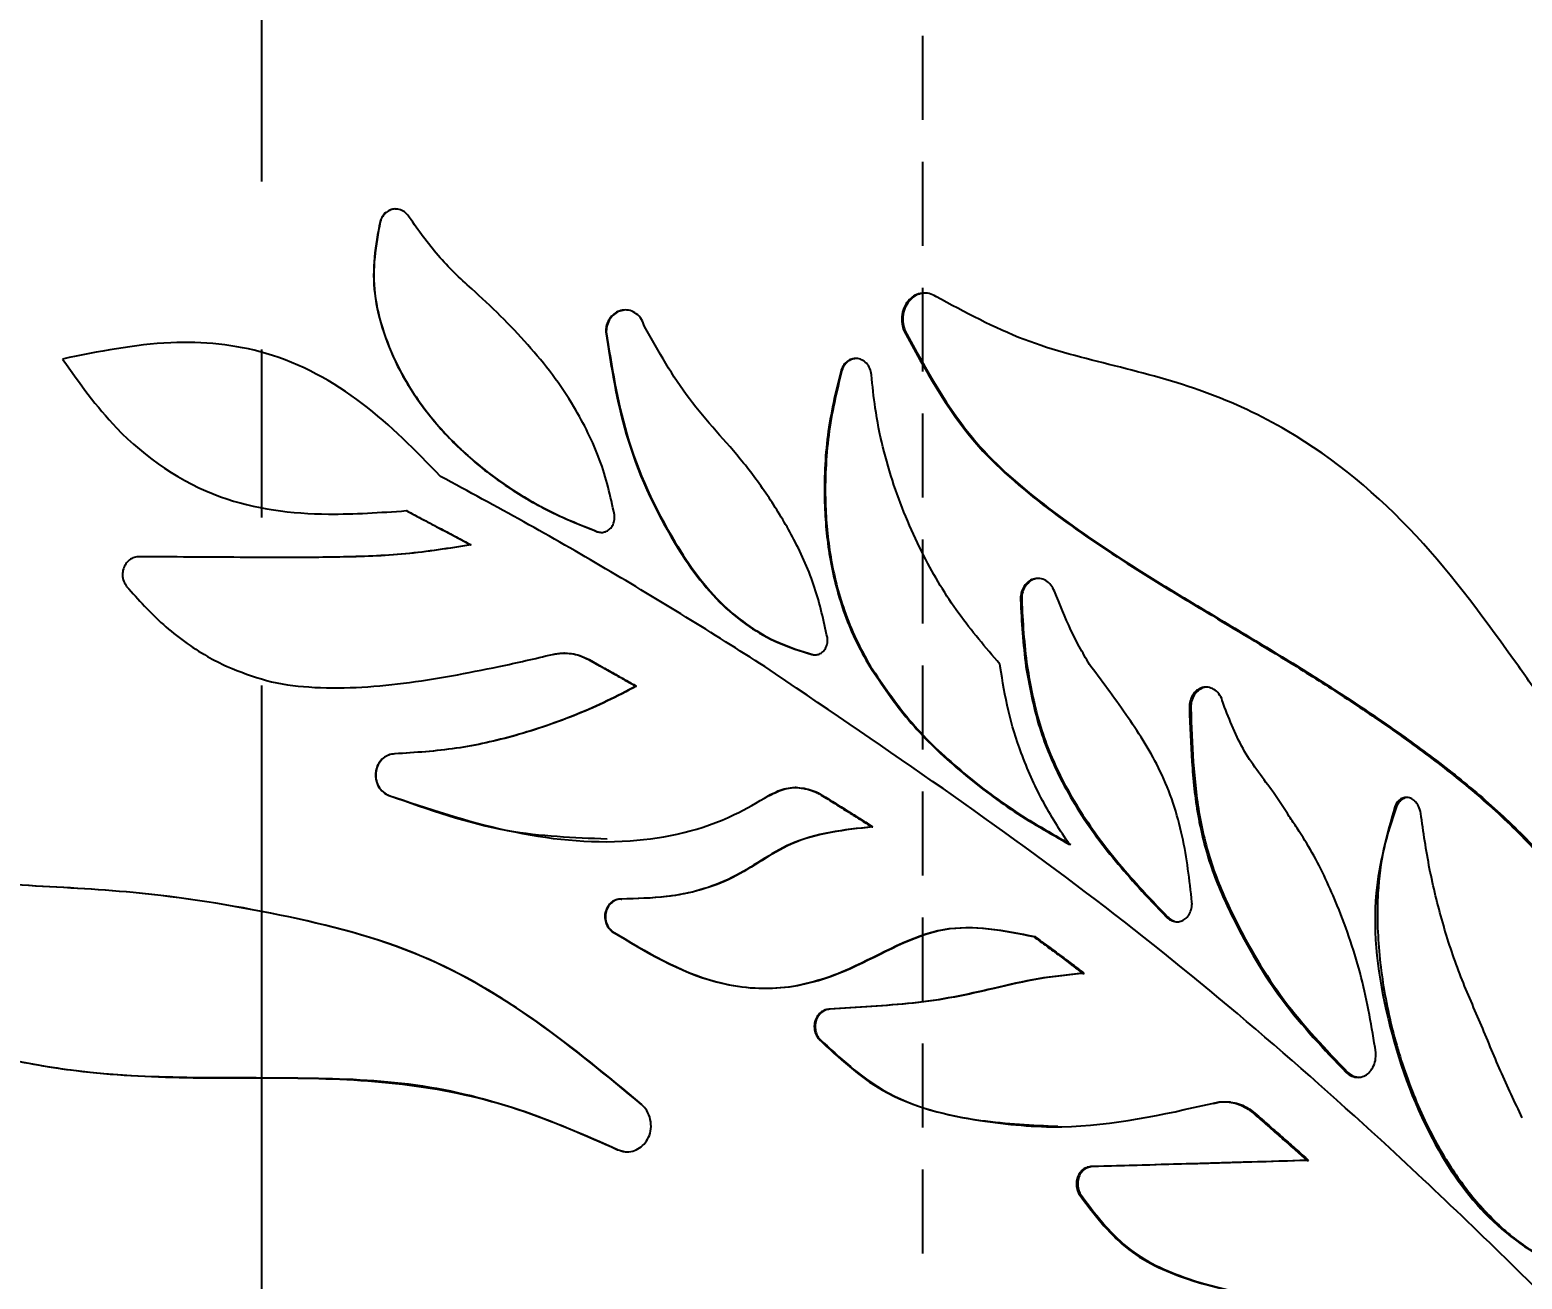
# Model space of a CAD drawing. Header units: millimetres. Extents: x 8 to 832, y 8 to 585.
# Drawn here: x 516.77 to 539.34, y 215.61 to 234.5 of the extents above; entities that cross this region are included whole.
import ezdxf

# ---------------------------------------------------------------- set-up
doc = ezdxf.new("R2010")
doc.units = ezdxf.units.MM
doc.linetypes.add('CENTERX2', pattern=[20.32, 12.7, -2.54, 2.54, -2.54])
doc.linetypes.add('HIDDEN', pattern=[1.905, 1.27, -0.635])
for name, color, linetype in [('CENTERLINE', 4, 'CENTERX2'), ('DIMENSIONS', 2, 'Continuous'), ('HIDDEN', 3, 'HIDDEN')]:
    doc.layers.add(name, color=color, linetype=linetype)
doc.layers.add('OUTLINE', color=7, linetype='Continuous', lineweight=25)
doc.styles.add('SLDTEXTSTYLE0', font='TXT', dxfattribs={"width": 0.75})
doc.dimstyles.new('SLDDIMSTYLE0', dxfattribs={"dimtxt": 3.5, "dimasz": 2, "dimexe": 0, "dimexo": 0.0625, "dimgap": 0.875, "dimtad": 1, "dimrnd": 1e-09, "dimzin": 12, "dimdsep": 46, "dimtxsty": 'SLDTEXTSTYLE0', "dimsah": 1, "dimcen": 0.09, "dimadec": 0, "dimazin": 3, "dimtfac": 1, "dimtofl": 0, "dimtmove": 0, "dimatfit": 3, "dimfxl": 0, "dimfrac": 2, "dimtolj": 1, "dimtzin": 12, "dimarcsym": 0})

# ---------------------------------------------------------------- blocks, each defined once
blk = doc.blocks.new('_D_13')
at = {"layer": 'DIMENSIONS'}
for p, q in [((583.772, 175.413), (583.772, 68.582)), ((520.272, 130.638), (520.272, 68.582)), ((520.272, 70.582), (583.772, 70.582))]:
    blk.add_line(p, q, dxfattribs=at)
for points in [[(520.272, 70.582), (522.272, 70.082), (522.272, 71.082)], [(583.772, 70.582), (581.772, 71.082), (581.772, 70.082)]]:
    blk.add_solid(points, dxfattribs=at)
at = {"layer": 'DIMENSIONS', "insert": (547.497, 75.094), "char_height": 3.5, "attachment_point": 1, "style": 'SLDTEXTSTYLE0'}
blk.add_mtext('63,5', dxfattribs=at)

msp = doc.modelspace()

# ---------------------------------------------------------------- linework, layer by layer
at = {"layer": 'CENTERLINE'}
msp.add_line((520.272, 468.427), (520.272, 113.667), dxfattribs=at)
at = {"layer": 'HIDDEN'}
msp.add_line((530.272, 183.612), (530.272, 263.612), dxfattribs=at)
at = {"layer": 'OUTLINE'}
for p, q in [((522.064, 231.6), (522.066, 231.6)), ((530.472, 230.468), (530.488, 230.468)), ((525.477, 229.936), (525.485, 229.936)), ((529.987, 229.954), (530.003, 229.954)), ((529.037, 229.348), (529.051, 229.348)), ((522.459, 227.23), (522.463, 227.23)), ((525.347, 226.912), (525.355, 226.912)), ((525.355, 226.912), (525.414, 226.902)), ((523.435, 226.713), (523.44, 226.713)), ((518.422, 226.534), (518.419, 226.534)), ((531.753, 225.886), (531.771, 225.886)), ((524.853, 225.076), (524.845, 225.076)), ((525.225, 224.978), (525.41, 224.874)), ((528.597, 225.053), (528.611, 225.053)), ((528.611, 225.053), (528.663, 225.05)), ((525.934, 224.575), (525.943, 224.575)), ((528.356, 223.041), (528.341, 223.041)), ((522.198, 222.924), (522.201, 222.924)), ((527.943, 222.921), (527.955, 222.921)), ((537.415, 222.758), (537.441, 222.758)), ((529.506, 222.447), (529.52, 222.447)), ((525.711, 221.357), (525.719, 221.357)), ((525.569, 220.868), (525.577, 220.868)), ((531.95, 220.789), (531.968, 220.789)), ((532.696, 220.233), (532.715, 220.233)), ((528.698, 219.241), (528.711, 219.241)), ((536.679, 218.733), (536.705, 218.733)), ((526.018, 218.249), (526.026, 218.249)), ((534.928, 218.287), (534.9, 218.287)), ((525.665, 217.566), (525.776, 217.536)), ((536.086, 217.404), (536.111, 217.404)), ((532.639, 216.892), (532.658, 216.892))]:
    msp.add_line(p, q, dxfattribs=at)
for points, knots in [([(522.506, 231.667), (522.489, 231.691), (522.454, 231.739), (522.377, 231.783), (522.295, 231.797), (522.218, 231.781), (522.15, 231.742), (522.094, 231.681), (522.074, 231.628), (522.064, 231.6)], [0, 0, 0, 0, 0.152923, 0.306347, 0.446994, 0.57775, 0.70898, 0.846832, 1, 1, 1, 1]), ([(522.303, 231.791), (522.301, 231.791), (522.274, 231.796), (522.22, 231.779), (522.153, 231.742), (522.097, 231.68), (522.077, 231.628), (522.066, 231.6)], [0, 0, 0, 0, 0.019071, 0.251488, 0.484747, 0.729564, 1, 1, 1, 1]), ([(525.609, 227.166), (525.579, 227.306), (525.52, 227.589), (525.392, 228.007), (525.214, 228.411), (524.98, 228.843), (524.677, 229.291), (524.301, 229.746), (523.89, 230.178), (523.511, 230.532), (523.095, 230.905), (522.781, 231.27), (522.575, 231.567), (522.506, 231.667)], [0, 0, 0, 0, 0.077432, 0.155198, 0.23482, 0.315145, 0.419929, 0.525687, 0.633448, 0.741568, 0.805594, 0.93469, 1, 1, 1, 1]), ([(522.064, 231.6), (522.03, 231.422), (521.963, 231.063), (521.961, 230.492), (522.106, 229.911), (522.366, 229.303), (522.759, 228.705), (523.271, 228.142), (523.869, 227.657), (524.433, 227.309), (524.936, 227.076), (525.21, 226.967), (525.347, 226.912)], [0, 0, 0, 0, 0.086524, 0.174554, 0.270958, 0.370794, 0.489583, 0.611738, 0.733506, 0.857726, 0.928735, 1, 1, 1, 1]), ([(522.066, 231.6), (522.033, 231.422), (521.966, 231.063), (521.964, 230.492), (522.108, 229.912), (522.368, 229.305), (522.761, 228.707), (523.273, 228.145), (523.871, 227.66), (524.436, 227.311), (524.94, 227.077), (525.217, 226.967), (525.355, 226.912)], [0, 0, 0, 0, 0.086469, 0.174449, 0.270646, 0.370267, 0.48891, 0.610915, 0.73257, 0.856668, 0.928202, 1, 1, 1, 1]), ([(530.472, 230.468), (530.439, 230.486), (530.373, 230.521), (530.261, 230.525), (530.156, 230.492), (530.065, 230.424), (529.994, 230.324), (529.954, 230.197), (529.951, 230.067), (529.976, 229.988), (529.987, 229.954)], [0, 0, 0, 0, 0.1205068, 0.2414651, 0.3574181, 0.4763953, 0.6027359, 0.7405818, 0.888464, 1, 1, 1, 1]), ([(530.274, 230.518), (530.24, 230.51), (530.17, 230.493), (530.08, 230.423), (530.009, 230.323), (529.969, 230.196), (529.966, 230.066), (529.992, 229.988), (530.003, 229.954)], [0, 0, 0, 0, 0.150686, 0.308452, 0.475888, 0.658258, 0.853725, 1, 1, 1, 1]), ([(526.064, 230.013), (526.052, 230.051), (526.027, 230.126), (525.947, 230.212), (525.85, 230.261), (525.75, 230.27), (525.658, 230.245), (525.579, 230.19), (525.516, 230.11), (525.483, 230.021), (525.478, 229.96), (525.477, 229.936)], [0, 0, 0, 0, 0.12992, 0.260366, 0.377355, 0.484732, 0.587018, 0.690632, 0.8008, 0.919962, 1, 1, 1, 1]), ([(525.756, 230.263), (525.727, 230.257), (525.666, 230.246), (525.587, 230.19), (525.525, 230.11), (525.491, 230.02), (525.487, 229.96), (525.485, 229.936)], [0, 0, 0, 0, 0.1947948, 0.3972136, 0.6122131, 0.8444557, 1, 1, 1, 1]), ([(539.288, 224.871), (538.797, 225.553), (537.798, 226.939), (536.146, 228.316), (534.543, 229.064), (533.19, 229.423), (531.784, 229.759), (530.912, 230.23), (530.472, 230.468)], [0, 0, 0, 0, 0.230545, 0.468571, 0.599695, 0.733664, 0.865434, 1, 1, 1, 1]), ([(525.477, 229.936), (525.559, 229.414), (525.734, 228.298), (526.377, 226.892), (527.162, 225.796), (527.936, 225.261), (528.424, 225.108), (528.597, 225.053)], [0, 0, 0, 0, 0.256493, 0.548242, 0.744496, 0.908936, 1, 1, 1, 1]), ([(525.485, 229.936), (525.567, 229.414), (525.742, 228.299), (526.387, 226.893), (527.172, 225.797), (527.947, 225.261), (528.436, 225.108), (528.611, 225.053)], [0, 0, 0, 0, 0.256369, 0.547566, 0.744163, 0.908845, 1, 1, 1, 1]), ([(528.83, 225.312), (528.774, 225.566), (528.662, 226.079), (528.352, 226.771), (527.979, 227.395), (527.46, 228.114), (526.696, 228.889), (526.275, 229.638), (526.064, 230.013)], [0, 0, 0, 0, 0.1405429, 0.2840436, 0.4091449, 0.53552, 0.7671042, 1, 1, 1, 1]), ([(529.987, 229.954), (530.311, 229.362), (530.88, 228.32), (532.152, 227.242), (533.168, 226.549), (534.009, 226.027), (534.872, 225.513), (535.507, 225.128), (535.931, 224.871)], [0, 0, 0, 0, 0.242525, 0.426801, 0.61182, 0.708743, 0.80566, 1, 1, 1, 1]), ([(530.003, 229.954), (530.326, 229.362), (530.897, 228.32), (532.169, 227.243), (533.187, 226.55), (534.027, 226.029), (534.891, 225.516), (535.526, 225.131), (535.95, 224.874)], [0, 0, 0, 0, 0.242491, 0.426824, 0.611898, 0.708802, 0.805699, 1, 1, 1, 1]), ([(522.98, 227.747), (522.603, 228.135), (521.843, 228.916), (520.43, 229.693), (518.818, 229.841), (517.803, 229.634), (517.261, 229.523)], [0, 0, 0, 0, 0.254334, 0.51225, 0.739457, 1, 1, 1, 1]), ([(517.261, 229.523), (517.515, 229.163), (518.133, 228.288), (519.529, 227.33), (521.128, 227.136), (522.068, 227.202), (522.459, 227.23)], [0, 0, 0, 0, 0.219062, 0.531517, 0.80487, 1, 1, 1, 1]), ([(529.497, 229.284), (529.492, 229.317), (529.481, 229.382), (529.426, 229.463), (529.353, 229.517), (529.274, 229.536), (529.198, 229.527), (529.13, 229.492), (529.074, 229.435), (529.048, 229.382), (529.039, 229.351), (529.037, 229.348)], [0, 0, 0, 0, 0.140935, 0.282535, 0.412208, 0.52917, 0.6392, 0.747791, 0.861021, 0.982395, 1, 1, 1, 1]), ([(529.274, 229.53), (529.253, 229.529), (529.208, 229.526), (529.144, 229.492), (529.088, 229.435), (529.062, 229.382), (529.052, 229.351), (529.051, 229.348)], [0, 0, 0, 0, 0.201046, 0.441825, 0.692648, 0.961196, 1, 1, 1, 1]), ([(529.037, 229.348), (528.997, 229.186), (528.917, 228.864), (528.828, 228.369), (528.787, 227.864), (528.782, 227.386), (528.809, 226.941), (528.863, 226.528), (528.949, 226.116), (529.074, 225.698), (529.243, 225.277), (529.395, 225.007), (529.471, 224.871)], [0, 0, 0, 0, 0.108065, 0.216411, 0.326393, 0.437074, 0.526112, 0.615592, 0.706678, 0.798432, 0.898652, 1, 1, 1, 1]), ([(529.051, 229.348), (529.011, 229.186), (528.93, 228.864), (528.842, 228.369), (528.801, 227.864), (528.795, 227.386), (528.822, 226.941), (528.876, 226.529), (528.962, 226.118), (529.087, 225.7), (529.256, 225.28), (529.407, 225.01), (529.483, 224.874)], [0, 0, 0, 0, 0.108146, 0.216571, 0.326641, 0.437413, 0.52641, 0.615849, 0.706895, 0.798607, 0.89874, 1, 1, 1, 1]), ([(531.44, 224.91), (531.225, 225.16), (530.791, 225.664), (530.248, 226.577), (529.806, 227.617), (529.571, 228.551), (529.514, 229.116), (529.497, 229.284)], [0, 0, 0, 0, 0.20471, 0.413802, 0.652074, 0.89702, 1, 1, 1, 1]), ([(527.885, 224.871), (527.488, 225.123), (526.694, 225.626), (525.477, 226.356), (524.241, 227.067), (523.401, 227.52), (522.98, 227.747)], [0, 0, 0, 0, 0.249283, 0.498832, 0.749253, 1, 1, 1, 1]), ([(522.459, 227.23), (522.547, 227.183), (522.721, 227.091), (522.971, 226.959), (523.209, 226.832), (523.359, 226.753), (523.435, 226.713)], [0, 0, 0, 0, 0.268247, 0.536488, 0.768238, 1, 1, 1, 1]), ([(522.463, 227.23), (522.55, 227.183), (522.725, 227.091), (522.975, 226.959), (523.213, 226.833), (523.364, 226.753), (523.44, 226.713)], [0, 0, 0, 0, 0.2679155, 0.53583, 0.7679088, 1, 1, 1, 1]), ([(525.347, 226.912), (525.368, 226.907), (525.41, 226.897), (525.474, 226.909), (525.531, 226.94), (525.577, 226.991), (525.606, 227.057), (525.614, 227.118), (525.61, 227.155), (525.609, 227.166)], [0, 0, 0, 0, 0.146287, 0.292683, 0.437518, 0.58777, 0.750219, 0.925786, 1, 1, 1, 1]), ([(523.435, 226.713), (523.107, 226.66), (522.45, 226.556), (521.616, 226.53), (521.033, 226.522), (520.7, 226.522), (520.366, 226.523), (519.606, 226.524), (518.931, 226.53), (518.422, 226.534)], [0, 0, 0, 0, 0.198903, 0.397864, 0.497267, 0.546965, 0.596664, 0.696062, 1, 1, 1, 1]), ([(523.44, 226.713), (523.112, 226.661), (522.455, 226.557), (521.786, 226.533), (521.451, 226.529), (521.449, 226.529)], [0, 0, 0, 0, 0.498717, 0.997578, 1, 1, 1, 1]), ([(518.422, 226.534), (518.395, 226.532), (518.342, 226.527), (518.27, 226.488), (518.213, 226.427), (518.175, 226.348), (518.163, 226.255), (518.18, 226.161), (518.214, 226.109), (518.23, 226.084)], [0, 0, 0, 0, 0.13075, 0.261415, 0.395367, 0.537968, 0.692206, 0.853666, 1, 1, 1, 1]), ([(532.264, 226.013), (532.248, 226.045), (532.218, 226.11), (532.138, 226.176), (532.05, 226.209), (531.962, 226.205), (531.884, 226.171), (531.818, 226.11), (531.77, 226.025), (531.753, 225.946), (531.753, 225.898), (531.753, 225.886)], [0, 0, 0, 0, 0.1295074, 0.2597095, 0.3784934, 0.488611, 0.5960529, 0.70721, 0.8261402, 0.9550737, 1, 1, 1, 1]), ([(532.034, 226.202), (532.016, 226.202), (531.971, 226.203), (531.902, 226.17), (531.836, 226.11), (531.788, 226.025), (531.771, 225.946), (531.771, 225.898), (531.771, 225.886)], [0, 0, 0, 0, 0.118743, 0.304294, 0.496203, 0.70127, 0.923282, 1, 1, 1, 1]), ([(518.23, 226.084), (518.319, 225.984), (518.498, 225.785), (518.783, 225.5), (519.102, 225.244), (519.426, 225.033), (519.651, 224.921), (519.752, 224.871)], [0, 0, 0, 0, 0.204303, 0.409007, 0.617229, 0.827839, 1, 1, 1, 1]), ([(532.818, 224.871), (532.764, 224.96), (532.655, 225.14), (532.465, 225.519), (532.344, 225.815), (532.264, 226.013)], [0, 0, 0, 0, 0.248001, 0.497097, 1, 1, 1, 1]), ([(531.753, 225.886), (531.76, 225.716), (531.775, 225.377), (531.814, 225.04), (531.834, 224.871)], [0, 0, 0, 0, 0.499591, 1, 1, 1, 1]), ([(531.771, 225.886), (531.778, 225.717), (531.793, 225.379), (531.832, 225.043), (531.852, 224.874)], [0, 0, 0, 0, 0.499593, 1, 1, 1, 1]), ([(528.597, 225.053), (528.619, 225.05), (528.661, 225.045), (528.723, 225.066), (528.775, 225.105), (528.813, 225.162), (528.836, 225.234), (528.832, 225.285), (528.83, 225.312)], [0, 0, 0, 0, 0.157006, 0.314134, 0.469589, 0.632791, 0.809849, 1, 1, 1, 1]), ([(524.673, 225.056), (524.699, 225.061), (524.751, 225.071), (524.845, 225.078), (524.956, 225.071), (525.088, 225.04), (525.172, 225), (525.217, 224.978)], [0, 0, 0, 0, 0.140137, 0.281818, 0.504662, 0.733915, 1, 1, 1, 1]), ([(524.68, 225.056), (524.706, 225.061), (524.758, 225.071), (524.852, 225.078), (524.963, 225.071), (525.096, 225.04), (525.18, 225), (525.225, 224.978)], [0, 0, 0, 0, 0.139938, 0.281398, 0.504599, 0.734218, 1, 1, 1, 1]), ([(520.273, 204.1), (520.258, 204.118), (519.397, 205.177), (516.505, 207.996), (511.637, 212.464), (506.495, 217.319), (501.887, 221.463), (499.371, 223.73), (498.102, 224.874)], [0, 0, 0, 0, 0.002136, 0.125581, 0.371571, 0.617597, 0.807046, 1, 1, 1, 1]), ([(522.765, 201.035), (521.937, 202.092), (520.282, 204.205), (516.539, 208.031), (511.63, 212.462), (506.51, 217.328), (501.912, 221.466), (499.405, 223.729), (498.14, 224.871)], [0, 0, 0, 0, 0.110171, 0.220382, 0.439998, 0.659647, 0.828272, 1, 1, 1, 1]), ([(519.752, 224.871), (519.947, 224.794), (520.344, 224.636), (521.007, 224.547), (521.703, 224.546), (522.67, 224.635), (523.384, 224.776), (523.864, 224.871)], [0, 0, 0, 0, 0.149784, 0.305064, 0.475517, 0.64801, 1, 1, 1, 1]), ([(523.864, 224.871), (523.999, 224.901), (524.27, 224.961), (524.539, 225.024), (524.673, 225.056)], [0, 0, 0, 0, 0.499934, 1, 1, 1, 1]), ([(525.217, 224.978), (525.249, 224.96), (525.312, 224.924), (525.376, 224.889), (525.408, 224.871)], [0, 0, 0, 0, 0.499999, 1, 1, 1, 1]), ([(525.408, 224.871), (525.472, 224.835), (525.591, 224.768), (525.767, 224.669), (525.879, 224.606), (525.934, 224.575)], [0, 0, 0, 0, 0.363917, 0.681962, 1, 1, 1, 1]), ([(525.41, 224.874), (525.474, 224.838), (525.595, 224.771), (525.773, 224.671), (525.886, 224.607), (525.943, 224.575)], [0, 0, 0, 0, 0.359449, 0.679728, 1, 1, 1, 1]), ([(546.476, 206.7), (545.886, 207.719), (544.699, 209.769), (542.485, 212.482), (540.007, 215.044), (536.893, 218.059), (532.956, 221.439), (529.585, 223.72), (527.885, 224.871)], [0, 0, 0, 0, 0.140387, 0.282397, 0.422678, 0.563711, 0.779878, 1, 1, 1, 1]), ([(529.471, 224.871), (529.658, 224.595), (530.038, 224.033), (530.777, 223.325), (531.598, 222.692), (532.194, 222.353), (532.494, 222.182)], [0, 0, 0, 0, 0.239472, 0.486403, 0.741256, 1, 1, 1, 1]), ([(529.483, 224.874), (529.67, 224.598), (530.05, 224.037), (530.791, 223.328), (531.613, 222.693), (532.212, 222.353), (532.513, 222.182)], [0, 0, 0, 0, 0.239038, 0.485526, 0.740806, 1, 1, 1, 1]), ([(531.445, 224.871), (531.444, 224.878), (531.442, 224.891), (531.441, 224.904), (531.44, 224.91)], [0, 0, 0, 0, 0.499999, 1, 1, 1, 1]), ([(532.494, 222.182), (532.421, 222.29), (532.276, 222.505), (532.081, 222.845), (531.908, 223.199), (531.727, 223.649), (531.553, 224.205), (531.481, 224.648), (531.445, 224.871)], [0, 0, 0, 0, 0.134816, 0.270194, 0.405043, 0.540636, 0.768657, 1, 1, 1, 1]), ([(531.834, 224.871), (531.884, 224.595), (531.986, 224.034), (532.328, 223.175), (532.851, 222.328), (533.433, 221.635), (533.815, 221.234), (533.956, 221.085)], [0, 0, 0, 0, 0.187577, 0.380549, 0.615906, 0.857865, 1, 1, 1, 1]), ([(531.852, 224.874), (531.902, 224.598), (532.003, 224.038), (532.344, 223.18), (532.866, 222.334), (533.45, 221.64), (533.834, 221.236), (533.978, 221.085)], [0, 0, 0, 0, 0.187198, 0.379778, 0.614319, 0.855447, 1, 1, 1, 1]), ([(534.346, 221.309), (534.308, 221.644), (534.232, 222.323), (533.913, 223.285), (533.386, 224.11), (533.009, 224.616), (532.818, 224.871)], [0, 0, 0, 0, 0.253287, 0.514403, 0.755389, 1, 1, 1, 1]), ([(535.931, 224.871), (536.188, 224.708), (536.702, 224.382), (537.463, 223.863), (538.216, 223.31), (538.947, 222.696), (539.641, 222.015), (540.042, 221.481), (540.244, 221.213)], [0, 0, 0, 0, 0.159441, 0.319028, 0.487133, 0.655696, 0.82689, 1, 1, 1, 1]), ([(535.95, 224.874), (536.207, 224.712), (536.722, 224.386), (537.484, 223.867), (538.239, 223.314), (538.973, 222.699), (539.67, 222.017), (540.073, 221.482), (540.275, 221.213)], [0, 0, 0, 0, 0.159105, 0.318352, 0.486624, 0.655352, 0.826715, 1, 1, 1, 1]), ([(540.731, 221.432), (540.727, 221.631), (540.719, 222.035), (540.596, 222.631), (540.37, 223.182), (540.072, 223.736), (539.701, 224.291), (539.426, 224.678), (539.288, 224.871)], [0, 0, 0, 0, 0.151589, 0.307295, 0.459395, 0.61477, 0.807164, 1, 1, 1, 1]), ([(525.934, 224.575), (525.789, 224.499), (525.498, 224.347), (525.046, 224.149), (524.582, 223.973), (523.976, 223.786), (523.211, 223.611), (522.594, 223.572), (522.283, 223.552)], [0, 0, 0, 0, 0.1295456, 0.2594639, 0.3890193, 0.5190298, 0.7575985, 1, 1, 1, 1]), ([(525.943, 224.575), (525.798, 224.499), (525.507, 224.347), (525.054, 224.149), (524.591, 223.974), (523.984, 223.786), (523.217, 223.611), (522.599, 223.572), (522.287, 223.552)], [0, 0, 0, 0, 0.129359, 0.25909, 0.388458, 0.518278, 0.75722, 1, 1, 1, 1]), ([(534.821, 224.306), (534.811, 224.343), (534.79, 224.416), (534.721, 224.502), (534.636, 224.553), (534.548, 224.566), (534.467, 224.546), (534.396, 224.497), (534.341, 224.422), (534.31, 224.333), (534.308, 224.27), (534.307, 224.242)], [0, 0, 0, 0, 0.127151, 0.254726, 0.370909, 0.477739, 0.579152, 0.681043, 0.788639, 0.904503, 1, 1, 1, 1]), ([(534.582, 224.559), (534.578, 224.56), (534.547, 224.565), (534.489, 224.544), (534.419, 224.497), (534.364, 224.422), (534.332, 224.333), (534.33, 224.27), (534.329, 224.242)], [0, 0, 0, 0, 0.029303, 0.218132, 0.407789, 0.607875, 0.823039, 1, 1, 1, 1]), ([(534.307, 224.242), (534.316, 223.972), (534.335, 223.43), (534.419, 222.619), (534.621, 221.815), (535.044, 220.869), (535.687, 219.773), (536.344, 219.084), (536.679, 218.733)], [0, 0, 0, 0, 0.129052, 0.258618, 0.388159, 0.521677, 0.756231, 1, 1, 1, 1]), ([(534.329, 224.242), (534.338, 223.972), (534.357, 223.431), (534.441, 222.621), (534.642, 221.819), (535.065, 220.872), (535.71, 219.775), (536.369, 219.085), (536.705, 218.733)], [0, 0, 0, 0, 0.128814, 0.258139, 0.387438, 0.520706, 0.75572, 1, 1, 1, 1]), ([(537.128, 219.038), (537.065, 219.418), (536.939, 220.179), (536.589, 221.186), (536.249, 221.935), (535.978, 222.366), (535.778, 222.667), (535.523, 223.062), (535.107, 223.569), (534.917, 224.059), (534.821, 224.306)], [0, 0, 0, 0, 0.196002, 0.391484, 0.543569, 0.61935, 0.657223, 0.732966, 0.865236, 1, 1, 1, 1]), ([(522.283, 223.552), (522.252, 223.548), (522.189, 223.54), (522.106, 223.489), (522.041, 223.414), (521.999, 223.316), (521.989, 223.203), (522.018, 223.089), (522.082, 222.992), (522.151, 222.943), (522.191, 222.927), (522.198, 222.924)], [0, 0, 0, 0, 0.10871, 0.217303, 0.329473, 0.450414, 0.580593, 0.71582, 0.8498, 0.97487, 1, 1, 1, 1]), ([(522.287, 223.552), (522.255, 223.548), (522.192, 223.54), (522.109, 223.489), (522.043, 223.414), (522.002, 223.315), (521.992, 223.202), (522.02, 223.088), (522.085, 222.992), (522.154, 222.943), (522.194, 222.927), (522.201, 222.924)], [0, 0, 0, 0, 0.108938, 0.217766, 0.330099, 0.451057, 0.581081, 0.716028, 0.849735, 0.974693, 1, 1, 1, 1]), ([(526.026, 218.249), (525.509, 218.679), (524.479, 219.535), (522.666, 220.614), (520.548, 221.148), (517.957, 221.562), (514.922, 221.556), (512.3, 222.327), (510.857, 222.926), (510.426, 223.104)], [0, 0, 0, 0, 0.120335, 0.239847, 0.372786, 0.506483, 0.707786, 0.912841, 1, 1, 1, 1]), ([(526.018, 218.249), (525.501, 218.679), (524.471, 219.537), (522.659, 220.615), (520.546, 221.148), (517.961, 221.561), (514.934, 221.556), (512.316, 222.326), (510.873, 222.925), (510.442, 223.104)], [0, 0, 0, 0, 0.12051, 0.240191, 0.372948, 0.50646, 0.707608, 0.912495, 1, 1, 1, 1]), ([(527.943, 222.921), (528.02, 222.96), (528.173, 223.04), (528.434, 223.05), (528.622, 222.994), (528.715, 222.941), (528.735, 222.929)], [0, 0, 0, 0, 0.308232, 0.616831, 0.91864, 1, 1, 1, 1]), ([(527.955, 222.921), (528.032, 222.961), (528.186, 223.04), (528.447, 223.05), (528.635, 222.994), (528.729, 222.941), (528.748, 222.929)], [0, 0, 0, 0, 0.308619, 0.617593, 0.919909, 1, 1, 1, 1]), ([(522.198, 222.924), (522.789, 222.726), (523.976, 222.328), (525.778, 222.134), (527.137, 222.445), (527.772, 222.82), (527.943, 222.921)], [0, 0, 0, 0, 0.310241, 0.622447, 0.898488, 1, 1, 1, 1]), ([(522.201, 222.924), (522.795, 222.713), (523.869, 222.33), (524.994, 222.287), (525.497, 222.268)], [0, 0, 0, 0, 0.552388, 1, 1, 1, 1]), ([(528.735, 222.929), (528.805, 222.886), (528.945, 222.8), (529.143, 222.676), (529.33, 222.558), (529.447, 222.484), (529.506, 222.447)], [0, 0, 0, 0, 0.271145, 0.542291, 0.77114, 1, 1, 1, 1]), ([(528.748, 222.929), (528.818, 222.886), (528.958, 222.8), (529.157, 222.676), (529.344, 222.559), (529.461, 222.484), (529.52, 222.447)], [0, 0, 0, 0, 0.270833, 0.541665, 0.77083, 1, 1, 1, 1]), ([(537.807, 222.652), (537.799, 222.691), (537.783, 222.761), (537.724, 222.841), (537.656, 222.886), (537.585, 222.898), (537.52, 222.882), (537.464, 222.841), (537.431, 222.795), (537.417, 222.764), (537.415, 222.758)], [0, 0, 0, 0, 0.180071, 0.333191, 0.472344, 0.597947, 0.717876, 0.837815, 0.965795, 1, 1, 1, 1]), ([(537.617, 222.893), (537.615, 222.893), (537.592, 222.897), (537.547, 222.88), (537.491, 222.841), (537.458, 222.794), (537.444, 222.764), (537.441, 222.758)], [0, 0, 0, 0, 0.022393, 0.31436, 0.606292, 0.917511, 1, 1, 1, 1]), ([(537.415, 222.758), (537.295, 222.326), (537.01, 221.294), (537.255, 219.507), (537.853, 217.811), (538.792, 216.463), (539.615, 215.925), (540.059, 215.737), (540.109, 215.716)], [0, 0, 0, 0, 0.160644, 0.383544, 0.613807, 0.794586, 0.976834, 1, 1, 1, 1]), ([(537.441, 222.758), (537.371, 222.551), (537.228, 222.132), (537.135, 221.368), (537.162, 220.499), (537.319, 219.55), (537.593, 218.614), (537.956, 217.791), (538.385, 217.092), (538.851, 216.537), (539.386, 216.068), (539.835, 215.845), (540.089, 215.737), (540.14, 215.716)], [0, 0, 0, 0, 0.079376, 0.160653, 0.270257, 0.382973, 0.496384, 0.612556, 0.701943, 0.793625, 0.883154, 0.97658, 1, 1, 1, 1]), ([(539.341, 218.049), (539.23, 218.285), (539.007, 218.758), (538.708, 219.493), (538.384, 220.223), (538.128, 221.002), (537.927, 221.814), (537.847, 222.372), (537.807, 222.652)], [0, 0, 0, 0, 0.162681, 0.326019, 0.491359, 0.657648, 0.828003, 1, 1, 1, 1]), ([(510.061, 222.428), (510.532, 221.988), (511.484, 221.099), (513.233, 220.038), (514.876, 219.344), (516.324, 218.942), (517.628, 218.714), (519.136, 218.638), (520.815, 218.662), (522.512, 218.615), (524.153, 218.232), (525.17, 217.784), (525.665, 217.566)], [0, 0, 0, 0, 0.117924, 0.23859, 0.370227, 0.438016, 0.506507, 0.604985, 0.704304, 0.802929, 0.904009, 1, 1, 1, 1]), ([(510.077, 222.428), (511.074, 221.58), (512.631, 220.256), (515.254, 219.195), (517.812, 218.6), (520.27, 218.689), (522.512, 218.591), (524.155, 218.234), (525.161, 217.786), (525.656, 217.566)], [0, 0, 0, 0, 0.23847, 0.372607, 0.506513, 0.704131, 0.804096, 0.903692, 1, 1, 1, 1]), ([(529.506, 222.447), (529.078, 222.402), (528.311, 222.32), (527.414, 221.617), (526.515, 221.375), (525.939, 221.362), (525.711, 221.357)], [0, 0, 0, 0, 0.319343, 0.573898, 0.831109, 1, 1, 1, 1]), ([(529.52, 222.447), (529.093, 222.402), (528.325, 222.32), (527.427, 221.618), (526.526, 221.375), (525.949, 221.362), (525.719, 221.357)], [0, 0, 0, 0, 0.318858, 0.573378, 0.830528, 1, 1, 1, 1]), ([(525.711, 221.357), (525.685, 221.355), (525.632, 221.35), (525.562, 221.309), (525.506, 221.249), (525.47, 221.168), (525.46, 221.075), (525.481, 220.98), (525.523, 220.91), (525.558, 220.878), (525.569, 220.868)], [0, 0, 0, 0, 0.120178, 0.240205, 0.364637, 0.497381, 0.638569, 0.785524, 0.932946, 1, 1, 1, 1]), ([(525.719, 221.357), (525.693, 221.355), (525.641, 221.35), (525.57, 221.309), (525.514, 221.248), (525.478, 221.167), (525.468, 221.074), (525.489, 220.979), (525.531, 220.909), (525.566, 220.878), (525.577, 220.868)], [0, 0, 0, 0, 0.120433, 0.240734, 0.365378, 0.498158, 0.63921, 0.785867, 0.933008, 1, 1, 1, 1]), ([(533.956, 221.085), (533.978, 221.066), (534.021, 221.029), (534.1, 221.008), (534.178, 221.016), (534.246, 221.053), (534.3, 221.112), (534.337, 221.194), (534.348, 221.263), (534.346, 221.302), (534.346, 221.309)], [0, 0, 0, 0, 0.139239, 0.278817, 0.410743, 0.539025, 0.672283, 0.813811, 0.968004, 1, 1, 1, 1]), ([(533.978, 221.085), (533.999, 221.067), (534.043, 221.031), (534.1, 221.01), (534.13, 221.013), (534.133, 221.014)], [0, 0, 0, 0, 0.471149, 0.943431, 1, 1, 1, 1]), ([(525.569, 220.868), (526.079, 220.56), (526.893, 220.066), (528.196, 219.955), (529.347, 220.33), (530.513, 221.074), (531.489, 220.881), (531.95, 220.789)], [0, 0, 0, 0, 0.254777, 0.406967, 0.55988, 0.792507, 1, 1, 1, 1]), ([(525.577, 220.868), (526.087, 220.56), (526.902, 220.067), (528.208, 219.954), (529.361, 220.33), (530.529, 221.074), (531.507, 220.881), (531.968, 220.789)], [0, 0, 0, 0, 0.254396, 0.406874, 0.56008, 0.792244, 1, 1, 1, 1]), ([(531.95, 220.789), (532.016, 220.741), (532.148, 220.644), (532.338, 220.503), (532.521, 220.366), (532.637, 220.277), (532.696, 220.233)], [0, 0, 0, 0, 0.263314, 0.526623, 0.763302, 1, 1, 1, 1]), ([(531.968, 220.789), (532.034, 220.741), (532.166, 220.645), (532.357, 220.503), (532.54, 220.366), (532.657, 220.277), (532.715, 220.233)], [0, 0, 0, 0, 0.263033, 0.526073, 0.76303, 1, 1, 1, 1]), ([(532.696, 220.233), (532.469, 220.211), (532.014, 220.165), (531.366, 220.01), (530.737, 219.867), (530.12, 219.774), (529.49, 219.732), (529.066, 219.705), (528.854, 219.692)], [0, 0, 0, 0, 0.179153, 0.360032, 0.518917, 0.678272, 0.839058, 1, 1, 1, 1]), ([(532.715, 220.233), (532.488, 220.211), (532.033, 220.165), (531.383, 220.01), (530.753, 219.867), (530.135, 219.774), (529.505, 219.732), (529.08, 219.705), (528.867, 219.692)], [0, 0, 0, 0, 0.17917, 0.360061, 0.518943, 0.67829, 0.839068, 1, 1, 1, 1]), ([(528.854, 219.692), (528.828, 219.687), (528.776, 219.677), (528.71, 219.63), (528.66, 219.563), (528.632, 219.477), (528.631, 219.383), (528.656, 219.3), (528.686, 219.258), (528.698, 219.241)], [0, 0, 0, 0, 0.138277, 0.276398, 0.419328, 0.5709, 0.731907, 0.89756, 1, 1, 1, 1]), ([(528.867, 219.692), (528.841, 219.687), (528.79, 219.677), (528.723, 219.63), (528.673, 219.562), (528.645, 219.477), (528.644, 219.383), (528.669, 219.3), (528.699, 219.258), (528.711, 219.241)], [0, 0, 0, 0, 0.138551, 0.276945, 0.420062, 0.571614, 0.732416, 0.89773, 1, 1, 1, 1]), ([(528.698, 219.241), (529.005, 218.955), (529.706, 218.303), (531.055, 217.989), (532.758, 217.836), (533.902, 218.096), (534.652, 218.266)], [0, 0, 0, 0, 0.1869146, 0.4257657, 0.6235588, 1, 1, 1, 1]), ([(528.711, 219.241), (529.019, 218.956), (529.72, 218.306), (531.046, 217.98), (531.93, 217.938), (532.316, 217.92)], [0, 0, 0, 0, 0.305567, 0.696834, 1, 1, 1, 1]), ([(536.679, 218.733), (536.707, 218.712), (536.761, 218.672), (536.857, 218.654), (536.947, 218.673), (537.026, 218.726), (537.087, 218.809), (537.127, 218.916), (537.127, 218.996), (537.128, 219.038)], [0, 0, 0, 0, 0.141085, 0.28241, 0.418371, 0.552715, 0.692702, 0.841739, 1, 1, 1, 1]), ([(536.705, 218.733), (536.732, 218.712), (536.785, 218.671), (536.847, 218.665), (536.876, 218.662)], [0, 0, 0, 0, 0.5190911, 1, 1, 1, 1]), ([(525.656, 217.566), (525.693, 217.553), (525.768, 217.527), (525.887, 217.539), (525.994, 217.587), (526.083, 217.67), (526.145, 217.783), (526.17, 217.918), (526.15, 218.06), (526.094, 218.175), (526.038, 218.229), (526.018, 218.249)], [0, 0, 0, 0, 0.106395, 0.212876, 0.317854, 0.425935, 0.540893, 0.663368, 0.792224, 0.921353, 1, 1, 1, 1]), ([(534.652, 218.266), (534.68, 218.273), (534.736, 218.287), (534.833, 218.294), (534.941, 218.285), (535.058, 218.252), (535.172, 218.198), (535.24, 218.144), (535.275, 218.117)], [0, 0, 0, 0, 0.130783, 0.263569, 0.440715, 0.622986, 0.808783, 1, 1, 1, 1]), ([(534.675, 218.266), (534.703, 218.273), (534.759, 218.287), (534.855, 218.294), (534.964, 218.285), (535.081, 218.252), (535.195, 218.198), (535.264, 218.144), (535.299, 218.117)], [0, 0, 0, 0, 0.130596, 0.263188, 0.440617, 0.623182, 0.808885, 1, 1, 1, 1]), ([(535.275, 218.117), (535.347, 218.055), (535.49, 217.93), (535.696, 217.749), (535.895, 217.574), (536.022, 217.46), (536.086, 217.404)], [0, 0, 0, 0, 0.262435, 0.524872, 0.762432, 1, 1, 1, 1]), ([(535.299, 218.117), (535.37, 218.055), (535.513, 217.931), (535.72, 217.749), (535.919, 217.574), (536.047, 217.46), (536.111, 217.404)], [0, 0, 0, 0, 0.262184, 0.524366, 0.762179, 1, 1, 1, 1]), ([(536.086, 217.404), (535.801, 217.395), (535.23, 217.378), (534.396, 217.354), (533.592, 217.332), (533.076, 217.317), (532.818, 217.31)], [0, 0, 0, 0, 0.2683997, 0.5368012, 0.7683223, 1, 1, 1, 1]), ([(536.111, 217.404), (535.825, 217.395), (535.255, 217.378), (534.42, 217.354), (533.615, 217.332), (533.096, 217.317), (532.837, 217.31)], [0, 0, 0, 0, 0.267985, 0.535969, 0.767905, 1, 1, 1, 1]), ([(532.818, 217.31), (532.793, 217.306), (532.743, 217.299), (532.678, 217.255), (532.628, 217.19), (532.599, 217.107), (532.595, 217.014), (532.614, 216.94), (532.634, 216.902), (532.639, 216.892)], [0, 0, 0, 0, 0.145702, 0.291259, 0.441236, 0.599602, 0.766792, 0.941498, 1, 1, 1, 1]), ([(532.837, 217.31), (532.812, 217.306), (532.762, 217.299), (532.697, 217.255), (532.647, 217.19), (532.618, 217.107), (532.614, 217.013), (532.633, 216.94), (532.653, 216.902), (532.658, 216.892)], [0, 0, 0, 0, 0.146006, 0.29187, 0.442055, 0.600441, 0.767432, 0.941804, 1, 1, 1, 1]), ([(532.639, 216.892), (532.856, 216.603), (533.295, 216.017), (534.556, 215.45), (536.119, 215.232), (537.279, 215.373), (537.843, 215.442)], [0, 0, 0, 0, 0.1720657, 0.3475659, 0.6831976, 1, 1, 1, 1]), ([(532.658, 216.892), (532.876, 216.603), (533.315, 216.018), (534.577, 215.45), (536.143, 215.232), (537.306, 215.373), (537.87, 215.442)], [0, 0, 0, 0, 0.171832, 0.347255, 0.683166, 1, 1, 1, 1])]:
    msp.add_open_spline(points, degree=3, knots=knots, dxfattribs=at)

# ---------------------------------------------------------------- dimensions: what is measured, and where the dimension line sits
at = {"layer": 'DIMENSIONS'}
dim = msp.add_linear_dim(base=(583.772, 73.358), p1=(520.272, 302.392), p2=(583.772, 302.392), dimstyle='SLDDIMSTYLE0', dxfattribs=at)
dim.commit()
dim.dimension.update_dxf_attribs({"geometry": '_D_13', "text_midpoint": (552.022, 73.358), "dimtype": 160})

doc.saveas('drawing.dxf')
